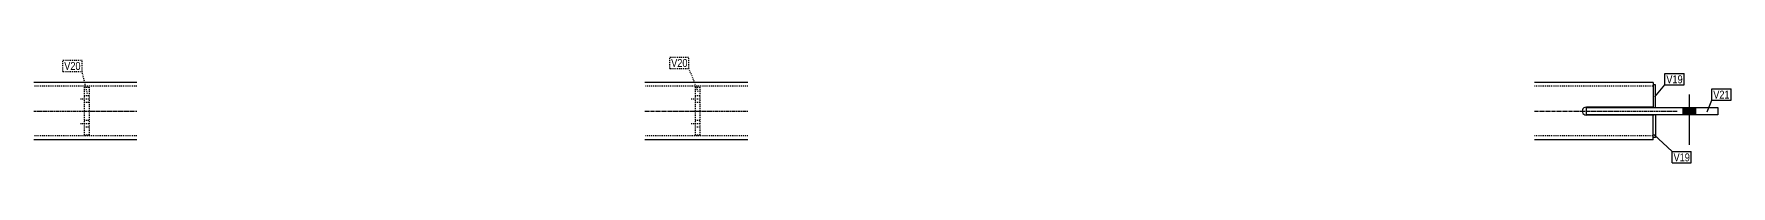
# Model space of a CAD drawing. Header units: millimetres. Extents: x 7 to 32601, y 5 to 646.
# Drawn here: x 12680 to 16223, y 12 to 233 of the extents above; entities that cross this region are included whole.
import ezdxf

# ---------------------------------------------------------------- set-up
doc = ezdxf.new("R2010")
doc.units = ezdxf.units.MM
doc.linetypes.add('DXK_LINE_DOT2', pattern=[3.9198, 1.9599, -1.9599])
doc.linetypes.add('DXK_LINE_DOT3', pattern=[5.9187, 2.979, -0.9799, 0.9799, -0.9799])
doc.layers.add('STÅL', color=7, linetype='Continuous')
doc.layers.add('TEKST', color=7, linetype='Continuous')
doc.styles.add('Arial Narrow', font='ARIALN.TTF', dxfattribs={"height": 0.2})

msp = doc.modelspace()

# ---------------------------------------------------------------- hatches: boundary and pattern name
at = {"layer": 'STÅL', "linetype": 'Continuous'}
msp.add_hatch(color=96, dxfattribs=at).paths.add_polyline_path([(16148, 127.7), (16122, 127.7), (16122, 112.7), (16148, 112.7)])
msp.add_hatch(color=96, dxfattribs=at).paths.add_polyline_path([(16148, 127.7), (16122, 127.7), (16122, 112.7), (16148, 112.7)])

# ---------------------------------------------------------------- linework, layer by layer
at = {"layer": 'STÅL', "color": 2, "linetype": 'Continuous'}
for p, q in [((12894.9, 180.2), (12679.9, 180.2)), ((14169.9, 180.2), (13954.9, 180.2)), ((16060, 180.2), (15812, 180.2)), ((16060, 180.2), (16060, 160.2)), ((16065, 175.2), (16060, 175.2)), ((16060, 160.2), (16060, 128.7)), ((16065, 127.7), (16065, 175.2)), ((15920.5, 128.7), (15917.3, 128)), ((15917.3, 112.3), (15920.5, 111.7)), ((15920, 127.7), (16195, 127.7)), ((15920, 127.7), (15920, 112.7)), ((16195, 112.7), (15920, 112.7)), ((16060, 128.7), (15920.5, 128.7)), ((16060, 111.7), (15920.5, 111.7)), ((16060, 128.7), (16060, 127.7)), ((16060, 111.7), (16060, 112.7)), ((16060, 60.2), (16060, 111.7)), ((16065, 112.7), (16065, 65.2)), ((16195, 127.7), (16195, 112.7)), ((12894.9, 60.2), (12679.9, 60.2)), ((14169.9, 60.2), (13954.9, 60.2)), ((16060, 60.2), (15812, 60.2)), ((16065, 65.2), (16060, 65.2))]:
    msp.add_line(p, q, dxfattribs=at)
at = {"layer": 'STÅL', "color": 7, "linetype": 'DXK_LINE_DOT2'}
for p, q in [((16060, 178.6), (16060, 175.2)), ((12894.9, 172.2), (12679.9, 172.2)), ((12784.9, 170.2), (12784.9, 70.2)), ((12784.9, 170.2), (12794.9, 170.2)), ((12794.9, 170.2), (12794.9, 70.2)), ((14169.9, 172.2), (13954.9, 172.2)), ((14059.9, 170.2), (14059.9, 70.2)), ((14059.9, 170.2), (14069.9, 170.2)), ((14069.9, 170.2), (14069.9, 70.2)), ((16060, 172.2), (15812, 172.2)), ((16060, 175.2), (16060, 128.7)), ((16060, 127.7), (16065, 127.7)), ((16060, 112.7), (16065, 112.7)), ((16060, 65.2), (16060, 111.7)), ((12894.9, 68.2), (12679.9, 68.2)), ((12784.9, 70.2), (12794.9, 70.2)), ((14169.9, 68.2), (13954.9, 68.2)), ((14059.9, 70.2), (14069.9, 70.2)), ((16060, 68.2), (15812, 68.2))]:
    msp.add_line(p, q, dxfattribs=at)
at = {"layer": 'STÅL', "color": 96, "linetype": 'DXK_LINE_DOT2'}
for p, q in [((12776.9, 146.2), (12794.9, 146.2)), ((12784.9, 153.2), (12794.9, 153.2)), ((14051.9, 146.2), (14069.9, 146.2)), ((14059.9, 153.2), (14069.9, 153.2)), ((12784.9, 139.2), (12794.9, 139.2)), ((14059.9, 139.2), (14069.9, 139.2)), ((12776.9, 94.2), (12794.9, 94.2)), ((12784.9, 101.2), (12794.9, 101.2)), ((12784.9, 87.2), (12794.9, 87.2)), ((14051.9, 94.2), (14069.9, 94.2)), ((14059.9, 101.2), (14069.9, 101.2)), ((14059.9, 87.2), (14069.9, 87.2))]:
    msp.add_line(p, q, dxfattribs=at)
at = {"layer": 'STÅL', "color": 96, "linetype": 'Continuous'}
for p, q in [((16135, 154.7), (16135, 49.7)), ((16135, 154.7), (16135, 49.7)), ((16122, 127.7), (16122, 112.7)), ((16122, 127.7), (16122, 112.7)), ((16148, 127.7), (16148, 112.7)), ((16148, 127.7), (16148, 112.7))]:
    msp.add_line(p, q, dxfattribs=at)
at = {"layer": 'STÅL', "color": 7, "linetype": 'DXK_LINE_DOT3'}
for p, q in [((12679.9, 120.2), (12894.9, 120.2)), ((13954.9, 120.2), (14169.9, 120.2)), ((15812, 120.2), (16110, 120.2))]:
    msp.add_line(p, q, dxfattribs=at)
at = {"layer": 'STÅL', "color": 2, "linetype": 'Continuous'}
msp.add_arc((15920.5, 120.2), 8.5, 112.5, 247.5, dxfattribs=at)

# ---------------------------------------------------------------- wipeouts: each hides what was drawn before it
at = {"color": 0}
for points in [[(12777.3, 206.4), (12777.3, 223.9), (12743.2, 223.9), (12743.2, 206.4)], [(14044.2, 212.5), (14044.2, 230), (14010.1, 230), (14010.1, 212.5)], [(16121.7, 178.4), (16121.7, 195.9), (16087.5, 195.9), (16087.5, 178.4)], [(16219.6, 146.3), (16219.6, 163.8), (16185.4, 163.8), (16185.4, 146.3)]]:
    msp.add_wipeout(points, dxfattribs=at).dxf.layer = 'TEKST'

# ---------------------------------------------------------------- next in the draw order: wipeouts: each hides what was drawn before it
for points in [[(12777.3, 206.4), (12777.3, 223.9), (12743.2, 223.9), (12743.2, 206.4)], [(14044.2, 212.5), (14044.2, 230), (14010.1, 230), (14010.1, 212.5)], [(16121.7, 178.4), (16121.7, 195.9), (16087.5, 195.9), (16087.5, 178.4)], [(16219.6, 146.3), (16219.6, 163.8), (16185.4, 163.8), (16185.4, 146.3)], [(16136.6, 15), (16136.6, 32.5), (16102.5, 32.5), (16102.5, 15)]]:
    msp.add_wipeout(points, dxfattribs=at).dxf.layer = 'TEKST'

# ---------------------------------------------------------------- next in the draw order: linework, layer by layer
at = {"layer": 'TEKST', "color": 7, "linetype": 'DXK_LINE_DOT2'}
for p, q in [((12740.2, 226.9), (12780.3, 226.9)), ((12740.2, 203.4), (12740.2, 226.9)), ((12780.3, 203.4), (12780.3, 226.9)), ((14007.1, 233), (14047.2, 233)), ((14007.1, 209.5), (14007.1, 233)), ((14047.2, 209.5), (14047.2, 233)), ((12740.2, 203.4), (12780.3, 203.4)), ((12791.8, 156.5), (12780.3, 203.4)), ((14007.1, 209.5), (14047.2, 209.5)), ((14066.8, 160.5), (14047.2, 209.5))]:
    msp.add_line(p, q, dxfattribs=at)
at = {"layer": 'TEKST', "color": 7, "linetype": 'Continuous'}
for p, q in [((16084.5, 198.9), (16124.7, 198.9)), ((16084.5, 175.4), (16084.5, 198.9)), ((16124.7, 175.4), (16124.7, 198.9)), ((16063.1, 150), (16084.5, 175.4)), ((16084.5, 175.4), (16124.7, 175.4)), ((16172.4, 118.6), (16182.4, 143.3)), ((16182.4, 166.8), (16222.6, 166.8)), ((16182.4, 143.3), (16182.4, 166.8)), ((16182.4, 143.3), (16222.6, 143.3)), ((16222.6, 143.3), (16222.6, 166.8))]:
    msp.add_line(p, q, dxfattribs=at)

# ---------------------------------------------------------------- next in the draw order: texts
at = {"layer": 'TEKST', "color": 3, "style": 'Arial Narrow'}
for s, p in [('V20', (12743.2, 206.4)), ('V20', (14010.1, 212.5)), ('V19', (16087.5, 178.4)), ('V21', (16185.4, 146.3))]:
    msp.add_text(s, height=16.7, dxfattribs=at).set_placement(p)

# ---------------------------------------------------------------- next in the draw order: wipeouts: each hides what was drawn before it
at = {"color": 0}
msp.add_wipeout([(16136.6, 15), (16136.6, 32.5), (16102.5, 32.5), (16102.5, 15)], dxfattribs=at).dxf.layer = 'TEKST'

# ---------------------------------------------------------------- next in the draw order: linework, layer by layer
at = {"layer": 'TEKST', "color": 7, "linetype": 'Continuous'}
for p, q in [((16061.3, 71.4), (16099.5, 35.5)), ((16099.5, 35.5), (16139.6, 35.5)), ((16099.5, 12), (16099.5, 35.5)), ((16139.6, 12), (16139.6, 35.5)), ((16099.5, 12), (16139.6, 12))]:
    msp.add_line(p, q, dxfattribs=at)

# ---------------------------------------------------------------- next in the draw order: texts
at = {"layer": 'TEKST', "color": 3, "style": 'Arial Narrow'}
msp.add_text('V19', height=16.7, dxfattribs=at).set_placement((16102.5, 15))

doc.saveas('drawing.dxf')
